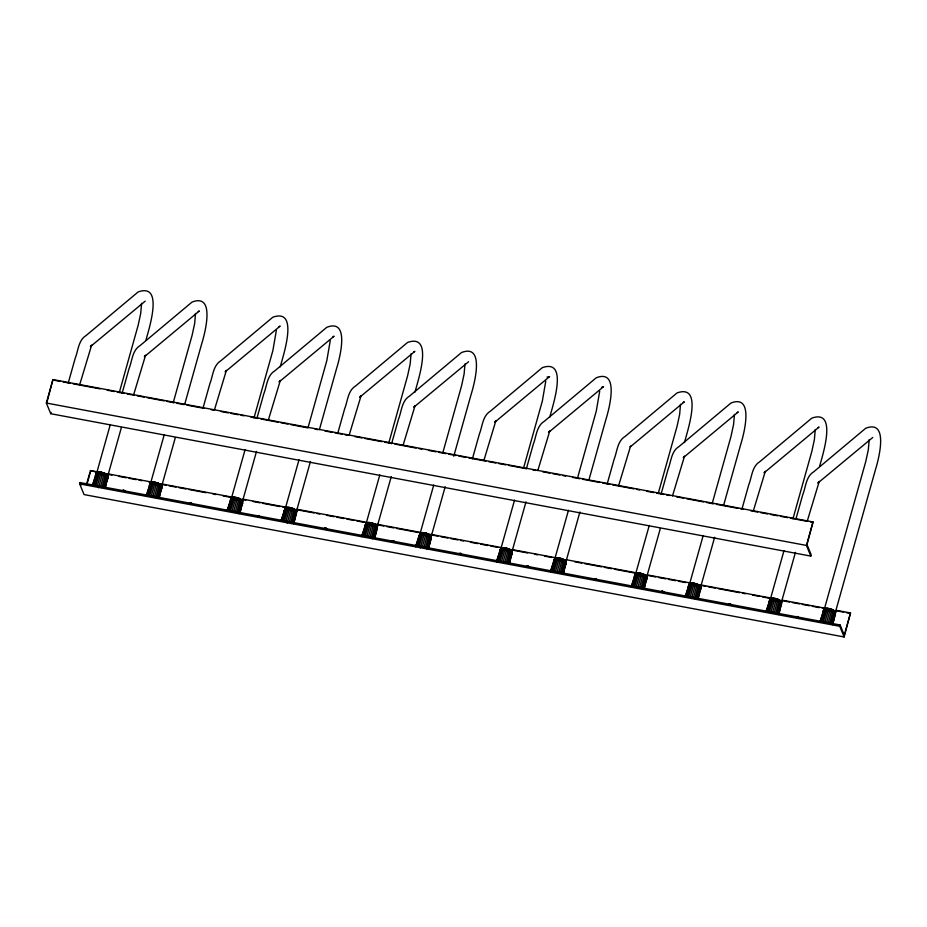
<?xml version="1.0" encoding="UTF-8"?>
<svg xmlns="http://www.w3.org/2000/svg" width="927" height="927" viewBox="0 0 927 927"><rect width="100%" height="100%" fill="white"/><g stroke="black" fill="none" stroke-linecap="round" stroke-linejoin="round"><path stroke-width="1.39" d="M124.311 490.429L124.96 491.889L124.311 490.429L122.932 490.371L123.673 490.881M191.576 504.045L191.576 503.037C190.105 501.913 188.448 505.319 190.429 502.816M259.039 515.667L259.039 516.675L257.115 516.316L259.039 515.667L259.699 517.127M326.316 529.282L326.316 528.274L325.157 528.054L324.021 529.178M393.766 540.916L393.766 541.913C390.441 542.341 392.133 539.873 394.172 541.183L394.427 542.365M461.043 553.512L461.704 554.972L461.043 553.512L459.665 553.454L460.418 553.964M528.506 567.162L528.506 566.154L527.347 565.933L526.212 567.057M595.783 578.749L595.771 579.757L593.848 579.398L595.783 578.749L596.432 580.209M730.511 603.998L730.511 604.995C727.174 605.424 728.865 602.956 730.905 604.265L731.171 605.447M797.973 616.629L797.962 617.637L796.942 617.312L797.973 616.629L798.622 618.089M124.705 490.707L124.948 492.26M326.964 530.105L326.316 528.274M461.692 555.343L461.437 553.79M663.883 593.222C664.416 591.229 661.658 590.36 660.951 592.295M798.611 618.46L798.367 616.907M92.376 485.4L96.443 472.874L98.54 471.97L101.286 472.202L105.62 473.639L107.972 475.586L105.33 487.66M146.304 495.505L150.371 482.979L152.468 482.075L155.215 482.307L159.548 483.743L161.901 485.69L159.259 497.764M227.103 510.638L231.171 498.112L233.268 497.208L236.014 497.44L240.348 498.877L242.712 500.823L240.058 512.898M281.032 520.742L285.099 508.216L287.196 507.312L289.942 507.544L294.288 508.981L296.64 510.928L293.998 523.002M361.831 535.887L365.898 523.349L368.007 522.457L370.742 522.677L375.087 524.114L377.44 526.061L374.798 538.135M415.771 545.991L419.838 533.454L421.936 532.55L424.682 532.782L429.016 534.219L431.368 536.165L428.726 548.239M496.571 561.125L500.638 548.587L502.735 547.695L505.482 547.927L509.815 549.352L512.168 551.298L509.526 563.373M550.499 571.229L554.566 558.691L556.663 557.799L559.41 558.019L563.743 559.456L566.107 561.403L563.454 573.477M631.299 586.362L635.366 573.825L637.463 572.932L640.209 573.164L644.555 574.601L646.907 576.536L644.265 588.622M685.227 596.467L689.294 583.929L691.403 583.037L694.138 583.268L698.483 584.705L700.835 586.64L698.193 598.715M766.038 611.6L770.094 599.074L772.203 598.17L774.937 598.402L779.283 599.839L781.635 601.785L778.993 613.859M819.966 621.704L824.033 609.178L826.131 608.274L828.877 608.506L833.211 609.943L835.563 611.89L832.921 623.964M107.972 475.586L107.891 478.552L106.744 479.363M161.901 485.69L161.819 488.645L160.672 489.468M242.712 500.823L242.619 503.79L241.472 504.612M276.316 330.591L272.886 350.533L254.033 417.81M296.64 510.928L296.176 514.381L296.686 511.484M330.255 340.696L326.814 360.638L307.961 427.915L290.858 424.612M377.44 526.061L376.976 529.514L377.486 526.617M431.368 536.165L430.916 539.618L431.426 536.721M512.168 551.298L512.086 554.265L510.939 555.088M545.783 381.078L542.353 401.009L523.5 468.297M566.107 561.403L566.015 564.369L564.867 565.192M599.711 391.171L596.281 411.113L577.428 478.402M646.907 576.536L646.826 579.502L645.667 580.325M700.835 586.64L700.383 590.093L700.882 587.208M781.635 601.785L781.183 605.238L781.681 602.341M835.563 611.89L835.111 615.343L835.621 612.446M107.52 479.039L108.019 476.142M511.716 554.752L512.225 551.866M107.532 474.948L104.427 487.66M161.46 485.053L158.366 497.764M242.26 500.186L239.166 512.898M296.2 510.29L293.094 523.002M376.999 525.424L373.894 538.147M430.928 535.528L427.822 548.239M511.727 550.673L508.633 563.384M565.655 560.777L562.562 573.489M646.467 575.91L643.361 588.622M700.395 586.015L697.289 598.726M781.194 601.148L778.089 613.859M835.123 611.252L832.029 623.964M106.732 474.288L103.557 486.942M160.661 484.392L157.486 497.046M241.46 499.526L237.926 513.477M295.389 509.63L291.854 523.581M376.2 524.763L372.654 538.726M430.128 534.867L426.594 548.83M510.928 550.001L507.753 562.666M564.856 560.105L561.692 572.759M645.656 575.25L642.492 587.903M699.595 585.343L696.42 598.008M780.395 600.487L777.22 613.141M834.323 610.592L831.148 623.245M105.62 473.639L101.982 487.532M159.548 483.743L155.921 497.637M240.348 498.877L236.721 512.782M294.288 508.981L290.649 522.886M375.087 524.114L371.449 538.019M429.016 534.219L425.748 546.814M509.815 549.352L506.188 563.257M563.743 559.456L560.117 573.361M644.555 574.601L640.916 588.494M698.483 584.705L694.844 598.599M779.283 599.839L775.644 613.732M833.211 609.943L829.584 623.836M104.276 473.048L100.533 486.895M158.216 483.152L154.461 496.999M239.015 498.286L235.261 512.133M292.944 508.39L289.189 522.237M373.743 523.523L369.989 537.382M427.671 533.628L423.929 547.475M508.483 548.772L504.728 562.619M562.411 558.865L558.657 572.724M643.211 574.01L639.456 587.857M697.139 584.114L693.396 597.961M777.938 599.248L774.196 613.095M831.878 609.352L828.124 623.199M46.35 403.036L52.943 379.56L813.014 521.947L807 544.624L811.195 554.775L810.824 556.096L50.753 413.72L46.35 403.036L806.42 545.424L810.824 556.096M46.941 402.237L52.943 379.56M50.753 413.72L51.124 412.388M68.227 383.06L75.168 358.378C78.262 350.73 78.285 340.174 86.176 335.47L138.123 291.959C164.763 282.26 148.262 330.869 145.945 340.209M79.652 384.809L91.657 345.087L90.406 346.64L145.18 301.159M850.511 612.967L844.126 636.965L84.056 494.578L79.664 483.894L80.035 482.573L840.105 624.96L844.288 635.122L850.511 612.967L836.281 610.302M86.559 484.427L90.44 470.58L97.567 471.913M86.779 484.914L90.267 472.48M92.746 484.914L96.779 472.422M93.163 485.887L97.497 472.121M96.709 472.944L110.336 424.45M119.293 392.573L138.158 325.284L140.719 313.43L141.588 303.349M94.287 485.725L98.54 471.97M95.69 485.76L99.826 472.005M122.155 393.164L129.096 368.482C132.19 360.835 132.225 350.279 140.104 345.574L192.051 302.063C215.84 292.77 204.809 333.766 201.819 343.384L184.67 404.381M97.265 485.98L101.286 472.202M102.804 472.561L98.552 487.672M107.752 476.061L121.391 427.544M104.913 488.355L107.833 477.938L107.358 477.254L103.824 475.18L98.98 474.045L95.678 474.508L95.829 476.293M133.592 394.914L145.585 355.192L144.345 356.744L199.34 310.962L198.239 311.576M146.362 496.119L150.719 482.527M147.092 495.991L151.425 482.214M150.637 483.048L164.276 434.554M173.233 402.677L192.086 335.389L194.658 323.535L195.516 313.453M148.216 495.829L152.468 482.075M149.618 495.864L153.755 482.11M151.205 496.084L155.215 482.307M156.733 482.666L152.851 496.466M175.319 437.648L161.68 486.165A5.736 1.935 15.7 0 0 155.979 482.561A5.736 1.935 15.7 0 0 150.684 483.581M158.841 498.448L161.773 488.042L161.286 487.359L157.752 485.284L152.909 484.149L149.606 484.612L149.768 486.397M202.955 408.297L209.896 383.627C212.99 375.968 213.025 365.412 220.916 360.707L272.851 317.196C300.035 307.532 282.434 357.532 280.278 366.837M214.392 410.047L226.397 370.337L225.145 371.878L280.139 326.095L279.039 326.721M227.474 510.151L231.518 497.66M227.891 511.125L232.237 497.359M245.076 449.688L231.437 498.181A5.736 1.935 15.7 0 1 237.509 497.892A5.736 1.935 15.7 0 1 242.492 501.31L256.512 451.403M229.015 510.962L233.268 497.208M230.417 510.997L234.554 497.243M256.895 418.401L263.824 393.732C266.93 386.072 266.953 375.516 274.844 370.812L326.791 327.301C350.568 318.007 339.549 359.016 336.547 368.622L319.409 429.618M232.005 511.217L236.014 497.44M237.532 497.799L233.65 511.6M239.641 513.593L242.573 503.176L242.086 502.492L238.552 500.429L233.72 499.282L230.406 499.746L230.568 501.53M268.32 420.151L280.325 380.441L279.073 381.982L334.079 336.2L332.967 336.825M281.414 520.256L285.446 507.764M282.19 519.931L286.165 507.463M285.377 508.286L299.004 459.792M282.955 521.067L287.196 507.312M284.357 521.101L288.494 507.347M285.933 521.322L289.942 507.544M291.46 507.903L287.219 523.013M296.42 511.414L310.441 461.507M293.569 523.697L296.501 513.28L296.026 512.596L289.224 509.607L285.11 509.514L284.021 510.939M337.695 433.535L344.624 408.865C347.729 401.206 347.752 390.649 355.644 385.956L407.59 342.434C434.763 332.77 417.173 382.77 415.018 392.086M349.12 435.296L361.124 395.574L359.873 397.115M361.843 536.698L366.246 522.898M362.619 536.362L366.965 522.596M366.177 523.431L379.803 474.925M388.761 443.06L407.613 375.771L410.186 363.905L411.055 353.824M363.755 536.212L368.007 522.457M365.157 536.235L369.294 522.48M391.623 443.639L398.564 418.969C401.658 411.31 401.681 400.754 409.572 396.049L461.519 352.538C485.296 343.257 474.276 384.253 471.287 393.871L453.755 456.246M366.733 536.455L370.742 522.677M372.26 523.037L368.39 536.849M377.219 526.548L391.252 476.64M374.74 537.533L377.301 528.413L374.74 526.304L370.024 524.74L365.91 524.647L364.821 526.084L365.898 523.349M403.06 445.389L415.053 405.678L413.801 407.22L468.575 361.75M415.771 546.803L420.174 533.002M416.559 546.466L420.893 532.701M420.105 533.535L433.732 485.03M442.7 453.164L461.553 385.875L464.114 374.01L464.983 363.929M417.683 546.316L421.936 532.55M419.085 546.339L423.222 532.585M420.302 547.857L424.682 532.782M426.2 533.141L422.318 546.953M431.148 536.652L445.18 486.745M428.309 548.935L431.229 538.517L430.754 537.834L423.963 534.844L419.85 534.752L418.749 536.188M472.422 458.772L479.363 434.103C482.457 426.443 482.492 415.887 490.371 411.194L542.318 367.671C569.491 358.007 551.901 408.007 549.746 417.324M483.859 460.534L495.852 420.812L494.601 422.353L549.607 376.582L547.046 377.127M496.582 561.936L500.974 548.147M497.359 561.6L501.692 547.834M514.531 500.163L500.904 548.668A5.736 1.935 15.7 0 0 500.951 549.201M498.483 561.449L502.735 547.695M499.885 561.484L504.021 547.718M526.351 468.877L533.292 444.207C536.385 436.547 536.42 425.991 544.311 421.298L596.246 377.776C620.036 368.494 609.004 409.491 606.015 419.108L588.877 480.105M501.472 561.692L505.482 547.927M506.999 548.274L503.118 562.086M511.947 551.785L525.98 501.878M509.468 562.77L512.028 553.662L511.553 552.967L508.019 550.905L503.176 549.769L499.873 550.221L500.024 552.005M537.787 470.638L549.792 430.916L548.541 432.457L603.535 386.686L601.507 387.37M550.511 572.04L554.914 558.239M551.287 571.704L555.632 557.938M554.833 558.772L568.471 510.267M552.411 571.553L556.663 557.799M553.813 571.577L557.961 557.822M555.4 571.797L559.41 558.019M560.928 558.378L557.046 572.191M565.887 561.889L579.908 511.982M563.083 573.964L565.968 563.767L565.482 563.071L561.947 561.009L557.115 559.873L553.801 560.325L553.964 562.11M607.162 484.021L614.091 459.34C617.185 451.681 617.22 441.125 625.111 436.432L677.058 392.921C704.23 383.245 686.64 433.245 684.485 442.561M618.587 485.771L630.592 446.049L630.325 446.629M631.357 586.976L635.713 573.384M632.087 586.849L636.432 573.071M635.632 573.906L649.271 525.4M658.228 493.535L677.081 426.246L679.653 414.381L680.511 404.311M633.222 586.687L637.463 572.932M634.624 586.721L638.761 572.956M661.09 494.114L668.019 469.444C671.125 461.785 671.148 451.229 679.039 446.536L730.986 403.013C754.763 393.732 743.744 434.728 740.754 444.346L723.605 505.342M636.2 586.942L640.209 573.164M641.727 573.523L637.846 587.324M660.325 528.506L646.687 577.023A5.736 1.935 15.7 0 0 646.64 576.49M643.836 589.305L646.768 578.9L646.281 578.205L642.747 576.142L637.915 575.007L634.601 575.458L634.763 577.243M672.515 495.875L684.52 456.154L683.269 457.695L738.274 411.924L737.162 412.538M685.285 597.069L689.642 583.489M686.015 596.942L690.36 583.176M689.572 584.01L703.199 535.505M712.156 503.639L731.021 436.35L733.581 424.485L734.451 414.404M687.15 596.791L691.403 583.037M688.552 596.826L692.689 583.06M690.128 597.034L694.138 583.268M695.656 583.616L691.785 597.428M700.615 587.127L714.647 537.22M697.776 599.41L700.696 589.004L698.135 586.884L693.419 585.331L689.317 585.238L688.216 586.664L689.294 583.929M741.89 509.259L748.819 484.578C751.924 476.93 751.948 466.374 759.839 461.669L811.785 418.158C838.425 408.459 821.925 457.069 819.607 466.408M753.315 511.009L765.32 471.287L764.068 472.84L819.074 427.057L817.823 427.729M766.409 611.113L770.441 598.622M767.185 610.777L771.16 598.309M770.372 599.143L783.999 550.65M792.956 518.772L811.82 451.484L814.381 439.63L815.25 429.549M767.95 611.924L772.203 598.17M769.352 611.959L773.489 598.205M795.818 519.363L802.759 494.682C805.853 487.034 805.887 476.466 813.767 471.773L865.714 428.262C889.491 418.969 878.472 459.966 875.482 469.583L835.343 612.365M770.928 612.179L774.937 598.402M772.585 612.562L776.467 598.761M781.415 602.26L795.447 552.365M778.576 614.555L781.496 604.137L778.935 602.029L774.219 600.464L770.117 600.372L769.016 601.797L770.094 599.074M807.255 521.113L819.248 481.391L818.008 482.932M806.42 545.424L813.014 521.947M820.337 621.217L824.381 608.726M820.754 622.191L825.088 608.413M824.3 609.248L865.748 461.588L868.321 449.734L869.178 439.653M821.878 622.029L826.131 608.274M823.28 622.063L827.417 608.309M824.868 622.284L828.877 608.506M826.513 622.666L830.395 608.865M832.504 624.647L835.436 614.242L834.949 613.558L831.415 611.484L826.571 610.348L823.269 610.812L823.419 612.585M844.126 636.965L839.735 626.281L840.105 624.96M123.697 490.244L123.291 491.113L124.311 491.437M190.974 502.84L189.653 503.685M258.019 516.362L258.424 515.482M325.296 528.958L325.701 528.077M392.747 541.6L393.152 540.719M460.429 553.326L460.024 554.195L461.043 554.52M527.892 565.957L526.582 566.803L527.347 565.933M594.752 579.445L595.169 578.564M662.214 592.075L662.62 591.194M729.491 604.682L729.897 603.801M95.354 475.597L96.443 472.874M149.282 485.702L150.371 482.979M499.549 551.322L500.638 548.587M553.477 561.426L554.566 558.691M634.277 576.559L635.366 573.825M822.944 611.901L824.033 609.178M189.641 504.381L190.209 502.979M391.82 542.26L392.399 540.847M728.564 605.343L729.132 603.929M122.387 491.078L123.152 490.221M324.392 528.923L325.157 528.054M391.843 541.553L392.619 540.696M459.12 554.161L459.885 553.303M661.31 592.04L662.075 591.171M728.587 604.636L729.352 603.778M796.038 617.278L797.359 616.443M359.919 397.08L414.879 351.333L413.766 351.959M630.233 446.93L684.335 401.82L683.234 402.434M818.054 482.897L872.782 437.463M106.964 476.895L107.683 476.594M430.36 537.475L431.078 537.173M511.159 552.619L511.878 552.307M834.555 613.199L835.273 612.898M53.163 380.082L60.278 381.414M63.129 381.947L70.243 383.28M73.094 383.813L100.139 388.877M107.254 390.209L114.369 391.542M117.219 392.075L124.334 393.407M127.173 393.94L134.299 395.273M137.138 395.806L144.253 397.138M147.103 397.671L164.183 400.881M167.034 401.414L174.149 402.747M176.999 403.28L184.114 404.612M186.953 405.145L204.033 408.343M211.159 409.676L213.998 410.209M221.113 411.542L228.239 412.874M231.078 413.407L238.204 414.74M241.043 415.273L243.894 415.806M251.008 417.138L258.123 418.471M260.974 419.004L278.054 422.202M280.904 422.735L288.019 424.079M315.064 429.143L317.903 429.676M325.018 431.009L332.144 432.341M334.983 432.874L342.098 434.207M344.948 434.74L347.799 435.273M354.914 436.605L362.028 437.938M364.879 438.471L381.959 441.669M384.809 442.202L391.924 443.535M394.763 444.068L416.119 448.077M418.969 448.61L421.808 449.143M428.923 450.476L436.049 451.808M438.888 452.341L446.003 453.674M448.853 454.207L455.968 455.539M458.819 456.072L465.933 457.405M468.784 457.938L485.864 461.136M488.703 461.669L495.829 463.002M498.668 463.535L505.794 464.867M508.633 465.4L525.713 468.598M532.828 469.931L535.679 470.464M542.793 471.808L549.908 473.141M552.759 473.674L559.873 475.006M562.724 475.539L565.574 476.072M572.689 477.405L579.804 478.738M582.654 479.271L599.734 482.469M602.573 483.002L609.688 484.334M612.538 484.867L633.894 488.865M636.733 489.398L639.584 489.931M646.698 491.264L653.813 492.596M656.664 493.129L663.778 494.462M666.629 494.995L669.479 495.528M676.594 496.872L683.709 498.205M686.559 498.738L703.639 501.936M706.478 502.469L713.593 503.801M716.444 504.334L737.799 508.332M740.638 508.865L743.489 509.398M750.603 510.731L757.718 512.063M760.569 512.596L767.683 513.929M770.534 514.462L777.649 515.794M780.499 516.327L787.614 517.66M790.464 518.193L807.544 521.403M810.383 521.936L813.234 522.469M107.52 473.778L151.646 482.052M161.611 483.917L232.781 497.243M242.747 499.108L285.446 507.115M296.837 509.247L366.571 522.307M376.536 524.172L420.661 532.446M430.626 534.311L501.797 547.637M511.762 549.502L555.887 557.776M565.841 559.641L637.011 572.967M646.976 574.833L689.676 582.84M699.642 584.705L772.226 598.297M782.191 600.175L824.891 608.17M97.775 472.434L90.44 470.58M109.166 474.566L112.005 475.099M119.131 476.432L126.246 477.764M129.085 478.297L136.211 479.63M139.05 480.163L141.901 480.696M149.015 482.028L151.866 482.573M163.256 484.705L166.095 485.238M168.946 485.771L176.06 487.104M178.911 487.637L186.026 488.969M188.876 489.502L205.956 492.7M213.071 494.033L215.91 494.566M223.036 495.899L230.151 497.231M242.955 499.63L245.806 500.163M252.92 501.495L260.035 502.828M262.886 503.361L279.966 506.571M282.816 507.104L285.655 507.637M297.046 509.769L314.126 512.967M316.976 513.5L319.815 514.033M326.941 515.366L334.056 516.698M336.895 517.231L344.021 518.564M346.86 519.097L353.975 520.429M356.825 520.962L363.94 522.295M378.181 524.96L383.871 526.026M386.721 526.559L393.836 527.892M396.675 528.425L418.031 532.434M430.846 534.833L437.961 536.165M440.8 536.698L447.926 538.031M450.765 538.564L457.88 539.896M460.731 540.429L463.581 540.962M470.696 542.295L477.811 543.628M480.661 544.161L487.776 545.493M490.626 546.026L497.741 547.359M511.971 550.024L527.625 552.955M534.74 554.288L537.59 554.833M544.705 556.165L551.82 557.498M574.601 561.762L581.716 563.095M584.566 563.628L601.646 566.826M604.485 567.359L611.611 568.691M614.45 569.224L635.806 573.222M648.61 575.621L655.725 576.953M658.576 577.486L665.69 578.83M668.541 579.363L675.656 580.696M678.506 581.229L685.621 582.562M702.701 585.76L705.551 586.293M708.39 586.826L715.517 588.158M718.355 588.691L739.711 592.689M742.55 593.222L745.401 593.755M752.515 595.088L759.63 596.42M762.481 596.953L769.595 598.286M782.411 600.684L789.526 602.017M792.376 602.55L799.491 603.894M802.33 604.427L809.456 605.76M812.295 606.293L819.41 607.625M822.261 608.158L825.111 608.691M836.49 610.823L843.616 612.156M846.455 612.689L849.306 613.222M79.664 483.894L839.735 626.281M662.608 591.843L661.855 591.333M527.869 566.606L527.127 566.096M325.678 528.726L324.937 528.216M663.234 592.399L663.894 592.851L663.628 591.658M824.08 609.734L824.52 610.36M770.152 599.63L770.592 600.267M500.684 549.155L501.125 549.781M420.325 534.647L419.838 533.454M96.489 473.43L96.929 474.068M80.035 482.573L81.078 485.111M326.71 528.541L326.976 529.734M824.763 610.383A5.736 1.935 15.7 0 1 829.642 608.761A5.736 1.935 15.7 0 1 835.018 612.793M770.835 600.279A5.736 1.935 15.7 0 1 775.714 598.657A5.736 1.935 15.7 0 1 781.09 602.689M296.373 510.87A5.736 1.935 15.7 0 1 296.084 511.831M285.423 508.819A5.736 1.935 15.7 0 1 289.282 507.532A5.736 1.935 15.7 0 1 295.945 510.267M366.223 523.964A5.736 1.935 15.7 0 1 372.237 523.129A5.736 1.935 15.7 0 1 376.895 526.976M635.679 574.439A5.736 1.935 15.7 0 1 639.549 573.153A5.736 1.935 15.7 0 1 646.212 575.887M689.618 584.543A5.736 1.935 15.7 0 1 695.632 583.709A5.736 1.935 15.7 0 1 700.291 587.556M555.169 558.344A5.736 1.935 15.7 0 1 560.905 558.471A5.736 1.935 15.7 0 1 565.841 561.356M501.229 548.239A5.736 1.935 15.7 0 1 509.039 549.108A5.736 1.935 15.7 0 1 510.939 552.504M420.568 534.67A5.736 1.935 15.7 0 1 425.447 533.048A5.736 1.935 15.7 0 1 430.823 537.081M96.756 473.477A5.736 1.935 15.7 0 1 103.488 472.863A5.736 1.935 15.7 0 1 106.744 476.791"/></g></svg>
